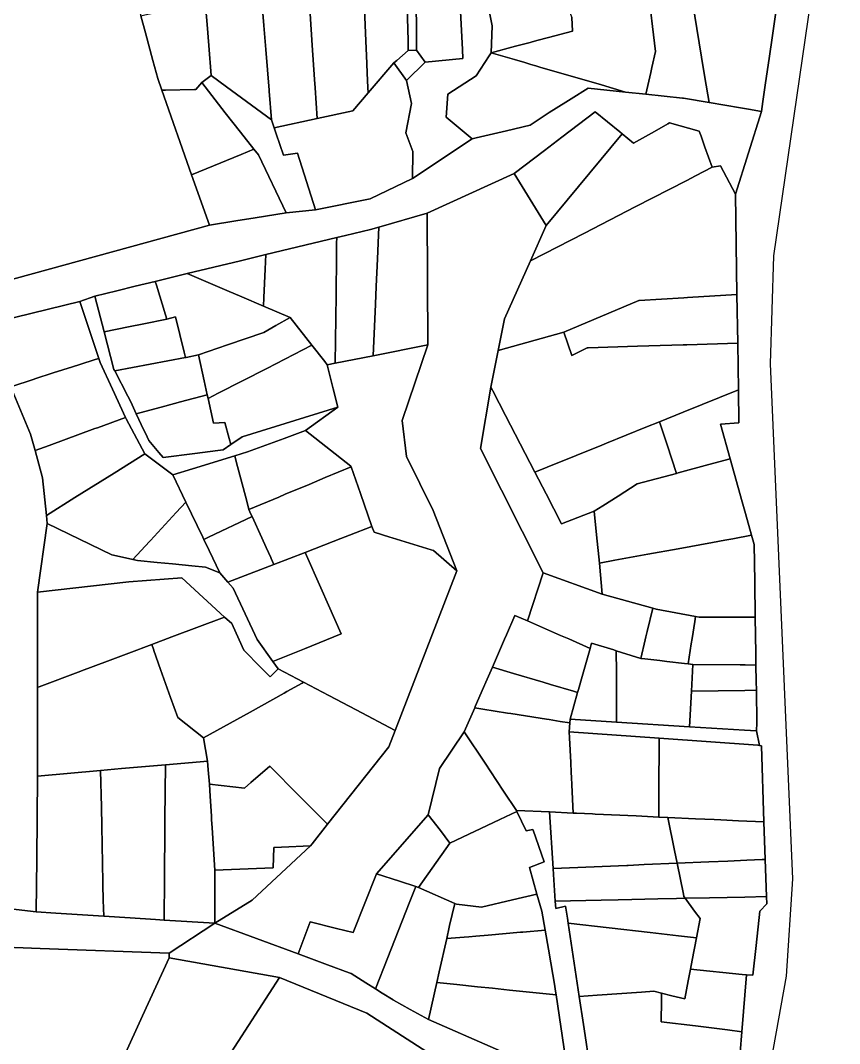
# Model space of a CAD drawing. Header units: inches. Extents: x 469449 to 472390, y 1000542 to 1004361.
# Drawn here: x 472110.2 to 472265.8, y 1001612.5 to 1001807 of the extents above; entities that cross this region are included whole.
import ezdxf

# ---------------------------------------------------------------- set-up
doc = ezdxf.new("R2010")
doc.units = ezdxf.units.IN
doc.header["$MEASUREMENT"] = 0
doc.layers.add('Gulele_10_07_New_Parcel', color=7, linetype='Continuous')

msp = doc.modelspace()

# ---------------------------------------------------------------- linework, layer by layer
at = {"layer": 'Gulele_10_07_New_Parcel'}
for points in [[(472265.84, 1001848.65), (472253.27, 1001762.2), (472252.69, 1001741.67), (472256.88, 1001643.8), (472255.73, 1001625.29), (472241.56, 1001546.65), (472234.77, 1001497.64), (472232.75, 1001463.52), (472234.19, 1001375.33)], [(472229.59, 1001811.69), (472230.67, 1001802.61), (472230.86, 1001801.07), (472230.19, 1001798.04), (472229.97, 1001797.03), (472229.06, 1001792.94), (472225.16, 1001793.35), (472220.58, 1001794.69), (472216.01, 1001796.02), (472214.84, 1001796.36), (472213.79, 1001796.67), (472210.44, 1001797.65), (472208.91, 1001798.1), (472208.12, 1001798.33), (472207.18, 1001798.61), (472206.06, 1001798.93), (472204.11, 1001799.5), (472202.31, 1001800.03), (472199.66, 1001800.81), (472204.27, 1001802.04), (472207.06, 1001802.78), (472207.27, 1001802.84), (472208.32, 1001803.12), (472210.51, 1001803.7), (472215.08, 1001804.93), (472215, 1001807.49)], [(472246.99, 1001610.74), (472247.31, 1001614.72), (472248.18, 1001625.54), (472249.39, 1001625.46), (472250.01, 1001631.13), (472250.73, 1001637.61), (472252.01, 1001639.03), (472251.96, 1001640.41), (472251.72, 1001647.47), (472251.48, 1001654.59), (472250.99, 1001669.05), (472250.65, 1001669.12), (472250.05, 1001671.9), (472250.14, 1001673.42), (472250.05, 1001679.62), (472250.02, 1001681.3), (472249.97, 1001684.41), (472249.94, 1001686.63), (472249.84, 1001693.52), (472249.73, 1001700.18), (472249.68, 1001703.92), (472249.63, 1001707.24), (472249.6, 1001707.34), (472249.11, 1001709.09), (472247.97, 1001713.2), (472247.35, 1001715.45), (472245.07, 1001723.64), (472243.24, 1001730.2), (472246.73, 1001730.43), (472246.63, 1001736.75), (472246.5, 1001745.58), (472246.35, 1001754.83), (472246.05, 1001773.95), (472251.01, 1001789.66), (472251.28, 1001791.56), (472251.8, 1001795.09), (472252.47, 1001799.69), (472253.11, 1001804.1), (472254.15, 1001811.27)], [(472106.14, 1001757.09), (472146.11, 1001768.04), (472151.13, 1001768.84), (472154.8, 1001769.42), (472160.67, 1001770.36), (472166.27, 1001770.96), (472176.62, 1001773.03), (472184.72, 1001776.9), (472196.04, 1001784.45), (472196.8, 1001784.63), (472202.54, 1001785.98), (472207.07, 1001787.04), (472210.69, 1001789.45), (472213.83, 1001791.42), (472214.85, 1001792.06), (472218.1, 1001794.09), (472225.16, 1001793.35), (472229.06, 1001792.94), (472236.02, 1001792.2), (472236.21, 1001792.17), (472241.05, 1001791.35), (472247.03, 1001790.33), (472248.56, 1001790.07), (472251.01, 1001789.66), (472246.05, 1001773.95), (472243.24, 1001779.31), (472241.62, 1001779.04), (472240.26, 1001782.85), (472239.52, 1001784.93), (472239.16, 1001785.93), (472233.54, 1001787.46), (472233.2, 1001787.27), (472230.7, 1001785.87), (472226.72, 1001783.64), (472224.57, 1001785.39), (472224.1, 1001785.77), (472219.4, 1001789.59), (472213.05, 1001784.75), (472209.76, 1001782.25), (472203.99, 1001777.86), (472187.46, 1001770.31), (472178.27, 1001767.66), (472176.69, 1001767.21), (472171.94, 1001766.07), (472170.29, 1001765.67), (472156.83, 1001762.45), (472151.98, 1001761.28), (472141.88, 1001758.83), (472135.81, 1001757.36), (472132.02, 1001756.44), (472128.5, 1001755.58), (472124.32, 1001754.57), (472121.48, 1001753.53), (472103.04, 1001749.05)], [(472108.64, 1001736.69), (472112.09, 1001728.32), (472112.96, 1001725.2), (472114.41, 1001719.99), (472115.12, 1001712.85), (472115.27, 1001711.32), (472113.46, 1001698.25), (472113.46, 1001680.17), (472113.46, 1001668.84), (472113.42, 1001663.32), (472113.29, 1001647.54), (472113.2, 1001637.52), (472106.09, 1001638.31)], [(472213.77, 1001609.68), (472211.98, 1001621.73), (472211.82, 1001622.83), (472211.72, 1001623.38), (472210.96, 1001627.81), (472210.51, 1001630.41), (472209.89, 1001634.02), (472209.27, 1001637.61), (472208.34, 1001640.87), (472206.91, 1001645.93), (472209.72, 1001647.03), (472207.64, 1001653.02), (472207.59, 1001653.16), (472206.32, 1001652.9), (472204.53, 1001656.59), (472204.43, 1001656.79), (472210.72, 1001656.5), (472211.42, 1001645.73), (472211.49, 1001644.62), (472211.82, 1001639.53), (472211.91, 1001638.16), (472213.78, 1001638.55), (472214.12, 1001636.31), (472214.26, 1001635.35), (472215.04, 1001630.25), (472216.37, 1001621.44), (472217.18, 1001616.1), (472217.5, 1001614), (472218.21, 1001609.29)], [(472106.09, 1001638.31), (472113.2, 1001637.52), (472116.92, 1001637.28), (472126.01, 1001636.69), (472131.06, 1001636.36), (472135.88, 1001636.05), (472137.5, 1001635.95), (472147.14, 1001635.33), (472138.47, 1001629.65), (472113.96, 1001630.52), (472109.05, 1001630.7)], [(472188.49, 1001610.21), (472176.02, 1001618.24), (472159.41, 1001625.05), (472138.47, 1001628.79), (472138.47, 1001629.65), (472147.14, 1001635.33), (472162.97, 1001629.53), (472168.55, 1001627.45), (472172.67, 1001625.92), (472173.02, 1001625.79), (472175.85, 1001624), (472177.68, 1001622.85), (472178.95, 1001622.04), (472181.01, 1001620.75), (472181.1, 1001620.69), (472184.26, 1001618.95), (472187.71, 1001617.06), (472191.76, 1001615.29), (472196.41, 1001613.24), (472210.04, 1001607.26)], [(472109.95, 1001571.75), (472120.74, 1001586.83), (472124.52, 1001593.68), (472126.58, 1001602.83), (472133.39, 1001617.71), (472138.47, 1001628.79), (472159.41, 1001625.05), (472149.62, 1001609.82), (472140.05, 1001583.57), (472138.55, 1001580.66), (472134.15, 1001572.11), (472125.94, 1001556.19), (472110.45, 1001509.74), (472097.52, 1001483.03)]]:
    msp.add_lwpolyline(points, dxfattribs=at)
for points in [[(472185.79, 1001834.65), (472186.3, 1001831.28), (472187.87, 1001821.09), (472185.37, 1001820.83), (472185.4, 1001813.18), (472185.42, 1001809.41), (472185.44, 1001805.82), (472185.46, 1001801.29), (472183.9, 1001801.23), (472183.85, 1001803.09), (472183.47, 1001816.29), (472182.09, 1001815.87), (472175.83, 1001813.95), (472175.4, 1001813.81), (472174.45, 1001817.08), (472182.57, 1001818.85), (472183.47, 1001819.04), (472185.23, 1001821.56), (472185.8, 1001822.39), (472184.92, 1001827.48), (472184.51, 1001829.88), (472183.39, 1001829.96), (472183.02, 1001831.46), (472182.11, 1001835.13)], [(472204.27, 1001802.04), (472199.66, 1001800.81), (472199.83, 1001805.93), (472198.32, 1001813.6), (472197.35, 1001818.51), (472196.67, 1001821.96), (472197.08, 1001822.49), (472198.97, 1001824.95), (472199.23, 1001825.04), (472205.64, 1001827.15), (472206.81, 1001827.53), (472208.58, 1001823.21), (472215, 1001807.49), (472215.08, 1001804.93), (472210.51, 1001803.7), (472208.32, 1001803.12), (472207.27, 1001802.84), (472207.06, 1001802.78)], [(472146.11, 1001768.04), (472106.14, 1001757.09), (472102.43, 1001764.32), (472097.73, 1001784.11), (472095.72, 1001792.56), (472089.78, 1001798.74), (472089.57, 1001798.78), (472086.93, 1001799.34), (472085.98, 1001801.78), (472085.2, 1001803.78), (472082.79, 1001809.97), (472082.54, 1001810.61), (472081.5, 1001814.21), (472111.84, 1001820.15), (472129.44, 1001821.54), (472133.1, 1001807.83), (472133.97, 1001804.6), (472135.37, 1001799.33), (472136.29, 1001795.91), (472137.07, 1001793.67), (472142.73, 1001777.63)], [(472197.35, 1001818.51), (472198.32, 1001813.6), (472199.83, 1001805.93), (472199.66, 1001800.81), (472199.29, 1001800.24), (472196.81, 1001796.42), (472191.38, 1001792.97), (472191.12, 1001788.59), (472196.04, 1001784.45), (472184.72, 1001776.9), (472184.78, 1001782.05), (472183.4, 1001785.58), (472184.52, 1001791.17), (472183.57, 1001795.56), (472187.11, 1001799), (472194.26, 1001799.69), (472194.17, 1001801.42), (472193.74, 1001809.84), (472193.55, 1001813.67), (472193.14, 1001821.63), (472196.67, 1001821.96)], [(472194.26, 1001799.69), (472187.11, 1001799), (472185.46, 1001801.29), (472185.44, 1001805.82), (472185.42, 1001809.41), (472185.4, 1001813.18), (472185.37, 1001820.83), (472187.87, 1001821.09), (472191.25, 1001821.44), (472193.14, 1001821.63), (472193.55, 1001813.67), (472193.74, 1001809.84), (472194.17, 1001801.42)], [(472173.33, 1001789.8), (472166.61, 1001788.34), (472166.21, 1001794.12), (472166.1, 1001795.73), (472165.66, 1001802.27), (472165.25, 1001808.19), (472164.79, 1001814.92), (472165.41, 1001815.06), (472166.65, 1001815.34), (472172.6, 1001816.67), (472174.45, 1001817.08), (472175.4, 1001813.81), (472175.78, 1001804.55), (472176.02, 1001798.74), (472176.1, 1001796.93), (472176.21, 1001794.19), (472176.25, 1001793.2)], [(472181.16, 1001798.92), (472176.25, 1001793.2), (472176.21, 1001794.19), (472176.1, 1001796.93), (472176.02, 1001798.74), (472175.78, 1001804.55), (472175.4, 1001813.81), (472175.83, 1001813.95), (472182.09, 1001815.87), (472183.47, 1001816.29), (472183.85, 1001803.09), (472183.9, 1001801.23), (472181.7, 1001799.37)], [(472251.28, 1001791.56), (472251.01, 1001789.66), (472248.56, 1001790.07), (472247.03, 1001790.33), (472241.05, 1001791.35), (472240.26, 1001796.11), (472239.63, 1001800), (472237.45, 1001813.26), (472241.73, 1001814.11), (472242.66, 1001814.29), (472246.6, 1001814.75), (472247.24, 1001814.82), (472252.33, 1001815.41), (472254.8, 1001815.69), (472254.15, 1001811.27), (472253.11, 1001804.1), (472252.47, 1001799.69), (472251.8, 1001795.09)], [(472166.61, 1001788.34), (472158.42, 1001786.56), (472157.92, 1001788.08), (472157.47, 1001793.48), (472157.45, 1001793.71), (472156.8, 1001801.46), (472156.42, 1001806.02), (472156.16, 1001809.11), (472155.84, 1001812.92), (472164.79, 1001814.92), (472165.25, 1001808.19), (472165.66, 1001802.27), (472166.1, 1001795.73), (472166.21, 1001794.12)], [(472157.47, 1001793.48), (472157.92, 1001788.08), (472149.38, 1001794.36), (472146.46, 1001796.51), (472145.98, 1001802.2), (472145.65, 1001806.2), (472145.28, 1001810.55), (472145.47, 1001810.6), (472152.13, 1001812.09), (472152.82, 1001812.24), (472155.84, 1001812.92), (472156.16, 1001809.11), (472156.42, 1001806.02), (472156.8, 1001801.46), (472157.45, 1001793.71)], [(472240.26, 1001796.11), (472241.05, 1001791.35), (472236.21, 1001792.17), (472236.02, 1001792.2), (472229.06, 1001792.94), (472229.97, 1001797.03), (472230.19, 1001798.04), (472230.86, 1001801.07), (472230.67, 1001802.61), (472229.59, 1001811.69), (472229.89, 1001811.75), (472235.02, 1001812.77), (472235.63, 1001812.89), (472237.45, 1001813.26), (472239.63, 1001800)], [(472137.77, 1001793.69), (472137.07, 1001793.67), (472136.29, 1001795.91), (472135.37, 1001799.33), (472133.97, 1001804.6), (472133.1, 1001807.83), (472133.83, 1001807.99), (472137.93, 1001808.91), (472141.74, 1001809.76), (472143.8, 1001810.22), (472145.28, 1001810.55), (472145.65, 1001806.2), (472145.98, 1001802.2), (472146.46, 1001796.51), (472144.65, 1001795.14), (472143.51, 1001793.84), (472143.25, 1001793.84)], [(472187.11, 1001799), (472183.57, 1001795.56), (472181.16, 1001798.92), (472181.7, 1001799.37), (472183.9, 1001801.23), (472185.46, 1001801.29)], [(472220.58, 1001794.69), (472225.16, 1001793.35), (472218.1, 1001794.09), (472214.85, 1001792.06), (472213.83, 1001791.42), (472210.69, 1001789.45), (472207.07, 1001787.04), (472202.54, 1001785.98), (472196.8, 1001784.63), (472196.04, 1001784.45), (472191.12, 1001788.59), (472191.38, 1001792.97), (472196.81, 1001796.42), (472199.29, 1001800.24), (472199.66, 1001800.81), (472202.31, 1001800.03), (472204.11, 1001799.5), (472206.06, 1001798.93), (472207.18, 1001798.61), (472208.12, 1001798.33), (472208.91, 1001798.1), (472210.44, 1001797.65), (472213.79, 1001796.67), (472214.84, 1001796.36), (472216.01, 1001796.02)], [(472184.78, 1001782.05), (472184.72, 1001776.9), (472176.62, 1001773.03), (472166.27, 1001770.96), (472162.83, 1001781.71), (472160.16, 1001781.36), (472158.81, 1001785.41), (472158.42, 1001786.56), (472166.61, 1001788.34), (472173.33, 1001789.8), (472176.25, 1001793.2), (472181.16, 1001798.92), (472183.57, 1001795.56), (472184.52, 1001791.17), (472183.4, 1001785.58)], [(472149.38, 1001794.36), (472157.92, 1001788.08), (472158.42, 1001786.56), (472158.81, 1001785.41), (472160.16, 1001781.36), (472162.83, 1001781.71), (472166.27, 1001770.96), (472160.67, 1001770.36), (472155.41, 1001781.38), (472154.54, 1001782.49), (472152.03, 1001785.7), (472149.12, 1001789.42), (472144.65, 1001795.14), (472146.46, 1001796.51)], [(472145.47, 1001778.76), (472142.73, 1001777.63), (472137.07, 1001793.67), (472137.77, 1001793.69), (472143.25, 1001793.84), (472143.51, 1001793.84), (472144.65, 1001795.14), (472149.12, 1001789.42), (472152.03, 1001785.7), (472154.54, 1001782.49), (472152.12, 1001781.5)], [(472224.57, 1001785.39), (472210.12, 1001768), (472203.99, 1001777.86), (472209.76, 1001782.25), (472213.05, 1001784.75), (472219.4, 1001789.59), (472224.1, 1001785.77)], [(472239.52, 1001784.93), (472240.26, 1001782.85), (472241.62, 1001779.04), (472238.49, 1001777.43), (472236.81, 1001776.56), (472227.03, 1001771.51), (472217.39, 1001766.53), (472207.11, 1001761.23), (472210.12, 1001768), (472224.57, 1001785.39), (472226.72, 1001783.64), (472230.7, 1001785.87), (472233.2, 1001787.27), (472233.54, 1001787.46), (472239.16, 1001785.93)], [(472151.13, 1001768.84), (472146.11, 1001768.04), (472142.73, 1001777.63), (472145.47, 1001778.76), (472152.12, 1001781.5), (472154.54, 1001782.49), (472155.41, 1001781.38), (472160.67, 1001770.36), (472154.8, 1001769.42)], [(472213.45, 1001747.71), (472200.98, 1001744.19), (472202.21, 1001750.25), (472207.11, 1001761.23), (472217.39, 1001766.53), (472227.03, 1001771.51), (472236.81, 1001776.56), (472238.49, 1001777.43), (472241.62, 1001779.04), (472243.24, 1001779.31), (472246.05, 1001773.95), (472246.35, 1001754.83), (472236.97, 1001754.26), (472236.23, 1001754.22), (472227.79, 1001753.71), (472227.69, 1001753.7)], [(472210.12, 1001768), (472207.11, 1001761.23), (472202.21, 1001750.25), (472200.98, 1001744.19), (472199.57, 1001737.26), (472197.6, 1001725.6), (472209.53, 1001701.92), (472206.56, 1001692.83), (472204.17, 1001693.85), (472202.56, 1001690.15), (472202.19, 1001689.31), (472199.87, 1001684.02), (472198.64, 1001681.19), (472198.18, 1001680.14), (472196.59, 1001676.51), (472196.51, 1001676.31), (472194.52, 1001671.75), (472189.84, 1001664.78), (472187.65, 1001655.94), (472177.86, 1001644.72), (472173.43, 1001633.57), (472170.27, 1001634.36), (472165.26, 1001635.62), (472162.97, 1001629.53), (472147.14, 1001635.33), (472154.21, 1001639.74), (472165.32, 1001650.08), (472165.61, 1001650.45), (472168.56, 1001654.17), (472180.23, 1001668.88), (472181.42, 1001671.95), (472193.15, 1001702.34), (472188.63, 1001713.79), (472183.55, 1001724.07), (472182.73, 1001730.92), (472187.63, 1001745.28), (472187.46, 1001770.31), (472203.99, 1001777.86)], [(472187.63, 1001745.28), (472177.25, 1001743.22), (472177.66, 1001752.99), (472177.8, 1001756.37), (472178.02, 1001761.65), (472178.27, 1001767.66), (472187.46, 1001770.31)], [(472177.25, 1001743.22), (472170.03, 1001741.79), (472170.17, 1001754.7), (472170.25, 1001762.21), (472170.26, 1001763.23), (472170.28, 1001764.53), (472170.29, 1001765.67), (472171.94, 1001766.07), (472176.69, 1001767.21), (472178.27, 1001767.66), (472178.02, 1001761.65), (472177.8, 1001756.37), (472177.66, 1001752.99)], [(472170.03, 1001741.79), (472168.5, 1001741.49), (472168.02, 1001742.1), (472165.58, 1001745.22), (472161.44, 1001750.51), (472156.37, 1001752.67), (472156.45, 1001754.3), (472156.7, 1001759.68), (472156.83, 1001762.45), (472170.29, 1001765.67), (472170.28, 1001764.53), (472170.26, 1001763.23), (472170.25, 1001762.21), (472170.17, 1001754.7)], [(472156.45, 1001754.3), (472156.37, 1001752.67), (472152.29, 1001754.4), (472149.44, 1001755.61), (472141.88, 1001758.83), (472151.98, 1001761.28), (472156.83, 1001762.45), (472156.7, 1001759.68)], [(472130.74, 1001748.7), (472126.09, 1001747.76), (472124.32, 1001754.57), (472128.5, 1001755.58), (472132.02, 1001756.44), (472135.81, 1001757.36), (472136.03, 1001756.63), (472137.74, 1001751.02), (472138, 1001750.17), (472133.63, 1001749.28)], [(472156.37, 1001752.67), (472161.44, 1001750.51), (472158.71, 1001748.96), (472156.42, 1001747.66), (472149.55, 1001745.28), (472144.03, 1001743.37), (472141.68, 1001742.88), (472141.53, 1001742.85), (472141.28, 1001743.87), (472139.63, 1001750.6), (472138, 1001750.17), (472137.74, 1001751.02), (472136.03, 1001756.63), (472135.81, 1001757.36), (472141.88, 1001758.83), (472149.44, 1001755.61), (472152.29, 1001754.4)], [(472112.79, 1001738.76), (472108.35, 1001737.33), (472105.12, 1001744.46), (472103.04, 1001749.05), (472121.48, 1001753.53), (472125.09, 1001742.72), (472124.38, 1001742.49), (472121.51, 1001741.57), (472120.07, 1001741.1), (472116.44, 1001739.94), (472112.94, 1001738.81)], [(472126.09, 1001747.76), (472127.95, 1001740.61), (472128.1, 1001740.32), (472130.61, 1001735.56), (472131.14, 1001734.44), (472132.2, 1001732.17), (472133.65, 1001729.09), (472133.94, 1001728.47), (472134.57, 1001727.13), (472136.49, 1001724.85), (472137.33, 1001723.85), (472143.32, 1001724.63), (472147.68, 1001725.19), (472148.71, 1001725.32), (472150.16, 1001726.32), (472152.33, 1001727.81), (472170.48, 1001733.41), (472164.36, 1001729.02), (472160.28, 1001727.51), (472153.36, 1001724.95), (472150.93, 1001724.2), (472142.91, 1001721.74), (472139.14, 1001720.58), (472133.8, 1001724.54), (472130.27, 1001731.24), (472130.16, 1001731.48), (472127.7, 1001736.83), (472125.36, 1001741.91), (472125.09, 1001742.72), (472121.48, 1001753.53), (472124.32, 1001754.57)], [(472217.87, 1001744.73), (472214.98, 1001743.28), (472213.45, 1001747.71), (472227.69, 1001753.7), (472227.79, 1001753.71), (472236.23, 1001754.22), (472236.97, 1001754.26), (472246.35, 1001754.83), (472246.5, 1001745.58), (472236.8, 1001745.29), (472236.1, 1001745.27), (472229.61, 1001745.08), (472227.45, 1001745.02), (472218.08, 1001744.74)], [(472141.53, 1001742.85), (472128.1, 1001740.32), (472127.95, 1001740.61), (472126.09, 1001747.76), (472130.74, 1001748.7), (472133.63, 1001749.28), (472138, 1001750.17), (472139.63, 1001750.6), (472141.28, 1001743.87)], [(472147.78, 1001736.11), (472145.84, 1001735.11), (472145.68, 1001735.8), (472145.11, 1001738.42), (472144.03, 1001743.37), (472149.55, 1001745.28), (472156.42, 1001747.66), (472158.71, 1001748.96), (472161.44, 1001750.51), (472165.58, 1001745.22), (472156.99, 1001740.82)], [(472213.45, 1001747.71), (472214.98, 1001743.28), (472217.87, 1001744.73), (472218.08, 1001744.74), (472227.45, 1001745.02), (472229.61, 1001745.08), (472236.1, 1001745.27), (472236.8, 1001745.29), (472246.5, 1001745.58), (472246.63, 1001736.75), (472236.14, 1001732.5), (472231.61, 1001730.66), (472229.03, 1001729.62), (472221.54, 1001726.58), (472220.22, 1001726.05), (472216.53, 1001724.55), (472215.03, 1001723.94), (472212.61, 1001722.97), (472207.94, 1001721.07), (472202.37, 1001731.85), (472199.93, 1001736.56), (472199.57, 1001737.26), (472200.98, 1001744.19)], [(472137.66, 1001733.65), (472132.2, 1001732.17), (472131.14, 1001734.44), (472130.61, 1001735.56), (472128.1, 1001740.32), (472141.53, 1001742.85), (472141.68, 1001742.88), (472144.03, 1001743.37), (472145.11, 1001738.42), (472145.68, 1001735.8), (472140.62, 1001734.44)], [(472170.48, 1001733.41), (472152.33, 1001727.81), (472150.16, 1001726.32), (472149.85, 1001727.47), (472149.03, 1001730.54), (472146.87, 1001730.37), (472145.84, 1001735.11), (472147.78, 1001736.11), (472156.99, 1001740.82), (472165.58, 1001745.22), (472168.02, 1001742.1), (472168.5, 1001741.49), (472169.62, 1001736.92)], [(472193.15, 1001702.34), (472188.67, 1001706.21), (472188.23, 1001706.34), (472180.81, 1001708.6), (472180.37, 1001708.74), (472177.38, 1001709.65), (472176.99, 1001710.75), (472174.79, 1001717.04), (472173.02, 1001722.11), (472172.98, 1001722.22), (472164.36, 1001729.02), (472170.48, 1001733.41), (472169.62, 1001736.92), (472168.5, 1001741.49), (472170.03, 1001741.79), (472177.25, 1001743.22), (472187.63, 1001745.28), (472182.73, 1001730.92), (472183.55, 1001724.07), (472188.63, 1001713.79)], [(472115.65, 1001726.18), (472112.96, 1001725.2), (472112.09, 1001728.32), (472108.64, 1001736.69), (472108.35, 1001737.33), (472112.79, 1001738.76), (472112.94, 1001738.81), (472116.44, 1001739.94), (472120.07, 1001741.1), (472121.51, 1001741.57), (472124.38, 1001742.49), (472125.09, 1001742.72), (472125.36, 1001741.91), (472127.7, 1001736.83), (472130.16, 1001731.48), (472124.84, 1001729.53), (472124.36, 1001729.36)], [(472145.84, 1001735.11), (472146.87, 1001730.37), (472149.03, 1001730.54), (472149.85, 1001727.47), (472150.16, 1001726.32), (472148.71, 1001725.32), (472147.68, 1001725.19), (472143.32, 1001724.63), (472137.33, 1001723.85), (472136.49, 1001724.85), (472134.57, 1001727.13), (472133.94, 1001728.47), (472133.65, 1001729.09), (472132.2, 1001732.17), (472137.66, 1001733.65), (472140.62, 1001734.44), (472145.68, 1001735.8)], [(472199.93, 1001736.56), (472202.37, 1001731.85), (472207.94, 1001721.07), (472210.07, 1001716.97), (472213.02, 1001711.25), (472219.24, 1001713.65), (472219.67, 1001709.2), (472220.2, 1001703.78), (472220.77, 1001697.92), (472209.53, 1001701.92), (472197.6, 1001725.6), (472199.57, 1001737.26)], [(472235.18, 1001720.95), (472234.87, 1001720.86), (472233.06, 1001726.28), (472232.5, 1001727.99), (472231.92, 1001729.72), (472231.61, 1001730.66), (472236.14, 1001732.5), (472246.63, 1001736.75), (472246.73, 1001730.43), (472243.24, 1001730.2), (472245.07, 1001723.64), (472241, 1001722.53)], [(472120.55, 1001716.25), (472115.12, 1001712.85), (472114.41, 1001719.99), (472112.96, 1001725.2), (472115.65, 1001726.18), (472124.36, 1001729.36), (472124.84, 1001729.53), (472130.16, 1001731.48), (472130.27, 1001731.24), (472133.8, 1001724.54), (472128.01, 1001720.92)], [(472219.24, 1001713.65), (472213.02, 1001711.25), (472210.07, 1001716.97), (472207.94, 1001721.07), (472212.61, 1001722.97), (472215.03, 1001723.94), (472216.53, 1001724.55), (472220.22, 1001726.05), (472221.54, 1001726.58), (472229.03, 1001729.62), (472231.61, 1001730.66), (472231.92, 1001729.72), (472232.5, 1001727.99), (472233.06, 1001726.28), (472234.87, 1001720.86), (472227.41, 1001718.84), (472223.77, 1001716.53), (472220.86, 1001714.69)], [(472159.3, 1001716.36), (472153.6, 1001713.97), (472153.19, 1001715.54), (472151.21, 1001723.12), (472150.93, 1001724.2), (472153.36, 1001724.95), (472160.28, 1001727.51), (472164.36, 1001729.02), (472172.98, 1001722.22), (472173.02, 1001722.11), (472168.13, 1001720.06), (472165.05, 1001718.76), (472160.53, 1001716.87)], [(472134.73, 1001707.89), (472131.56, 1001704.46), (472130.73, 1001704.65), (472127.59, 1001705.38), (472115.27, 1001711.32), (472115.12, 1001712.85), (472120.55, 1001716.25), (472128.01, 1001720.92), (472133.8, 1001724.54), (472139.14, 1001720.58), (472141.65, 1001715.37), (472139.81, 1001713.39), (472134.93, 1001708.1)], [(472145.93, 1001708.73), (472145.04, 1001708.31), (472144.83, 1001708.75), (472141.65, 1001715.37), (472139.14, 1001720.58), (472142.91, 1001721.74), (472150.93, 1001724.2), (472151.21, 1001723.12), (472153.19, 1001715.54), (472153.6, 1001713.97), (472153.99, 1001713.13), (472154.2, 1001712.68)], [(472164.29, 1001705.84), (472158.37, 1001703.56), (472157.85, 1001704.7), (472157.76, 1001704.89), (472156.9, 1001706.77), (472156.06, 1001708.62), (472154.2, 1001712.68), (472153.99, 1001713.13), (472153.6, 1001713.97), (472159.3, 1001716.36), (472160.53, 1001716.87), (472165.05, 1001718.76), (472168.13, 1001720.06), (472173.02, 1001722.11), (472174.79, 1001717.04), (472176.99, 1001710.75), (472172.74, 1001709.11), (472171.06, 1001708.46), (472169.65, 1001707.91)], [(472223.16, 1001704.33), (472220.2, 1001703.78), (472219.67, 1001709.2), (472219.24, 1001713.65), (472220.86, 1001714.69), (472223.77, 1001716.53), (472227.41, 1001718.84), (472234.87, 1001720.86), (472235.18, 1001720.95), (472241, 1001722.53), (472245.07, 1001723.64), (472247.35, 1001715.45), (472247.97, 1001713.2), (472249.11, 1001709.09), (472245.55, 1001708.44), (472244.04, 1001708.16), (472241.69, 1001707.73), (472235.18, 1001706.53), (472229.44, 1001705.48)], [(472146.05, 1001706.21), (472148.1, 1001701.94), (472145.35, 1001703.05), (472142.79, 1001703.29), (472139.07, 1001703.64), (472136.18, 1001703.91), (472132.42, 1001704.26), (472131.56, 1001704.46), (472134.73, 1001707.89), (472134.93, 1001708.1), (472139.81, 1001713.39), (472141.65, 1001715.37), (472144.83, 1001708.75), (472145.04, 1001708.31)], [(472151.24, 1001700.8), (472149.61, 1001700.17), (472148.1, 1001701.94), (472146.05, 1001706.21), (472145.04, 1001708.31), (472145.93, 1001708.73), (472154.2, 1001712.68), (472156.06, 1001708.62), (472156.9, 1001706.77), (472157.76, 1001704.89), (472157.85, 1001704.7), (472158.37, 1001703.56)], [(472130.73, 1001704.65), (472131.56, 1001704.46), (472132.42, 1001704.26), (472136.18, 1001703.91), (472139.07, 1001703.64), (472142.79, 1001703.29), (472145.35, 1001703.05), (472148.1, 1001701.94), (472149.61, 1001700.17), (472150.6, 1001699.01), (472155.17, 1001689.29), (472158.15, 1001685.1), (472159.14, 1001683.7), (472157.67, 1001682.15), (472155.87, 1001683.98), (472152.67, 1001687.23), (472151.78, 1001689.18), (472150.35, 1001692.31), (472148.99, 1001693.55), (472140.87, 1001701), (472130.78, 1001700.23), (472113.46, 1001698.25), (472115.27, 1001711.32), (472127.59, 1001705.38)], [(472193.15, 1001702.34), (472181.42, 1001671.95), (472173.98, 1001675.88), (472168.81, 1001678.6), (472164, 1001681.14), (472159.14, 1001683.7), (472158.15, 1001685.1), (472164.16, 1001687.52), (472171.17, 1001690.34), (472168.74, 1001695.83), (472167.3, 1001699.08), (472164.29, 1001705.84), (472169.65, 1001707.91), (472171.06, 1001708.46), (472172.74, 1001709.11), (472176.99, 1001710.75), (472177.38, 1001709.65), (472180.37, 1001708.74), (472180.81, 1001708.6), (472188.23, 1001706.34), (472188.67, 1001706.21)], [(472244.36, 1001693.51), (472239.16, 1001693.51), (472238.47, 1001693.64), (472230.98, 1001695.04), (472230.36, 1001695.22), (472220.77, 1001697.92), (472220.2, 1001703.78), (472223.16, 1001704.33), (472229.44, 1001705.48), (472235.18, 1001706.53), (472241.69, 1001707.73), (472244.04, 1001708.16), (472245.55, 1001708.44), (472249.11, 1001709.09), (472249.6, 1001707.34), (472249.63, 1001707.24), (472249.68, 1001703.92), (472249.73, 1001700.18), (472249.84, 1001693.52), (472249.06, 1001693.51), (472247.78, 1001693.51), (472246.99, 1001693.51)], [(472164.16, 1001687.52), (472158.15, 1001685.1), (472155.17, 1001689.29), (472150.6, 1001699.01), (472149.61, 1001700.17), (472151.24, 1001700.8), (472158.37, 1001703.56), (472164.29, 1001705.84), (472167.3, 1001699.08), (472168.74, 1001695.83), (472171.17, 1001690.34)], [(472113.74, 1001680.28), (472113.46, 1001680.17), (472113.46, 1001698.25), (472130.78, 1001700.23), (472140.87, 1001701), (472148.99, 1001693.55), (472138.94, 1001689.77), (472135.13, 1001688.34), (472130.76, 1001686.69), (472126.75, 1001685.18), (472121.79, 1001683.31), (472121.65, 1001683.26)], [(472228.94, 1001689.24), (472228.09, 1001685.69), (472224.4, 1001686.83), (472223.42, 1001687.13), (472222.95, 1001687.28), (472218.73, 1001688.58), (472218.48, 1001687.56), (472214.39, 1001689.37), (472212.85, 1001690.05), (472206.56, 1001692.83), (472209.53, 1001701.92), (472220.77, 1001697.92), (472230.36, 1001695.22), (472229.31, 1001690.79), (472229.06, 1001689.78)], [(472237.66, 1001688.44), (472237.07, 1001684.62), (472236.39, 1001684.7), (472233.05, 1001685.1), (472231.71, 1001685.26), (472228.84, 1001685.6), (472228.09, 1001685.69), (472228.94, 1001689.24), (472229.06, 1001689.78), (472229.31, 1001690.79), (472230.36, 1001695.22), (472230.98, 1001695.04), (472238.47, 1001693.64), (472238.33, 1001692.7), (472237.82, 1001689.47)], [(472155.87, 1001683.98), (472157.67, 1001682.15), (472159.14, 1001683.7), (472164, 1001681.14), (472163.76, 1001681), (472160.82, 1001679.37), (472160.3, 1001679.08), (472153.85, 1001675.49), (472144.99, 1001670.55), (472140.08, 1001674.42), (472138.72, 1001678.24), (472137.14, 1001682.68), (472136.81, 1001683.6), (472135.55, 1001687.16), (472135.51, 1001687.27), (472135.13, 1001688.34), (472138.94, 1001689.77), (472148.99, 1001693.55), (472150.35, 1001692.31), (472151.78, 1001689.18), (472152.67, 1001687.23)], [(472216.26, 1001679.8), (472216.08, 1001679.19), (472215.32, 1001679.42), (472210.91, 1001680.73), (472209.55, 1001681.14), (472203.88, 1001682.82), (472199.87, 1001684.02), (472202.19, 1001689.31), (472202.56, 1001690.15), (472204.17, 1001693.85), (472206.56, 1001692.83), (472212.85, 1001690.05), (472214.39, 1001689.37), (472218.48, 1001687.56), (472216.96, 1001682.25)], [(472238.47, 1001693.64), (472239.16, 1001693.51), (472244.36, 1001693.51), (472246.99, 1001693.51), (472247.78, 1001693.51), (472249.06, 1001693.51), (472249.84, 1001693.52), (472249.94, 1001686.63), (472249.97, 1001684.41), (472247.89, 1001684.43), (472246.99, 1001684.44), (472237.98, 1001684.51), (472237.07, 1001684.62), (472237.66, 1001688.44), (472237.82, 1001689.47), (472238.33, 1001692.7)], [(472125.42, 1001664.38), (472113.42, 1001663.32), (472113.46, 1001668.84), (472113.46, 1001680.17), (472113.74, 1001680.28), (472121.65, 1001683.26), (472121.79, 1001683.31), (472126.75, 1001685.18), (472130.76, 1001686.69), (472135.13, 1001688.34), (472135.51, 1001687.27), (472135.55, 1001687.16), (472136.81, 1001683.6), (472137.14, 1001682.68), (472138.72, 1001678.24), (472140.08, 1001674.42), (472144.99, 1001670.55), (472145.76, 1001666.16), (472144.35, 1001666.04), (472137.73, 1001665.46), (472129.37, 1001664.72)], [(472223.48, 1001675.77), (472223.49, 1001673.56), (472214.63, 1001674.12), (472216.08, 1001679.19), (472216.26, 1001679.8), (472216.96, 1001682.25), (472218.48, 1001687.56), (472218.73, 1001688.58), (472222.95, 1001687.28), (472223.42, 1001687.13), (472223.44, 1001683.01), (472223.44, 1001682.58), (472223.48, 1001675.92)], [(472237.7, 1001679.45), (472237.33, 1001672.7), (472223.49, 1001673.56), (472223.48, 1001675.77), (472223.48, 1001675.92), (472223.44, 1001682.58), (472223.44, 1001683.01), (472223.42, 1001687.13), (472224.4, 1001686.83), (472228.09, 1001685.69), (472228.84, 1001685.6), (472231.71, 1001685.26), (472233.05, 1001685.1), (472236.39, 1001684.7), (472237.07, 1001684.62), (472237.98, 1001684.51)], [(472214.63, 1001674.12), (472214.58, 1001673.41), (472212.77, 1001673.7), (472210.66, 1001674.04), (472210.17, 1001674.12), (472208.98, 1001674.31), (472203.38, 1001675.21), (472202.78, 1001675.3), (472198.08, 1001676.06), (472196.51, 1001676.31), (472196.59, 1001676.51), (472198.18, 1001680.14), (472198.64, 1001681.19), (472199.87, 1001684.02), (472203.88, 1001682.82), (472209.55, 1001681.14), (472210.91, 1001680.73), (472215.32, 1001679.42), (472216.08, 1001679.19)], [(472247.86, 1001679.59), (472237.7, 1001679.45), (472237.98, 1001684.51), (472246.99, 1001684.44), (472247.89, 1001684.43), (472249.97, 1001684.41), (472250.02, 1001681.3), (472250.05, 1001679.62)], [(472180.23, 1001668.88), (472168.56, 1001654.17), (472163.12, 1001659.64), (472157.58, 1001665.22), (472153.96, 1001662.07), (472152.74, 1001661.01), (472146.11, 1001661.78), (472145.89, 1001664.49), (472145.76, 1001666.16), (472144.99, 1001670.55), (472153.85, 1001675.49), (472160.3, 1001679.08), (472160.82, 1001679.37), (472163.76, 1001681), (472164, 1001681.14), (472168.81, 1001678.6), (472173.98, 1001675.88), (472181.42, 1001671.95)], [(472250.14, 1001673.42), (472250.05, 1001671.9), (472247.8, 1001672.04), (472237.33, 1001672.7), (472237.7, 1001679.45), (472247.86, 1001679.59), (472250.05, 1001679.62)], [(472214.97, 1001661.65), (472215.24, 1001656.29), (472210.72, 1001656.5), (472204.43, 1001656.79), (472202, 1001660.46), (472200.69, 1001662.44), (472198.48, 1001665.78), (472194.52, 1001671.75), (472196.51, 1001676.31), (472198.08, 1001676.06), (472202.78, 1001675.3), (472203.38, 1001675.21), (472208.98, 1001674.31), (472210.17, 1001674.12), (472210.66, 1001674.04), (472212.77, 1001673.7), (472214.58, 1001673.41), (472214.46, 1001671.73), (472214.52, 1001670.61), (472214.76, 1001665.86), (472214.85, 1001663.97), (472214.9, 1001663.02)], [(472223.49, 1001673.56), (472237.33, 1001672.7), (472247.8, 1001672.04), (472250.05, 1001671.9), (472250.65, 1001669.12), (472250.31, 1001669.18), (472231.59, 1001670.51), (472214.46, 1001671.73), (472214.58, 1001673.41), (472214.63, 1001674.12)], [(472201.31, 1001655.07), (472191.82, 1001650.58), (472189.99, 1001652.94), (472187.65, 1001655.94), (472189.84, 1001664.78), (472194.52, 1001671.75), (472198.48, 1001665.78), (472200.69, 1001662.44), (472202, 1001660.46), (472204.43, 1001656.79), (472204.53, 1001656.59)], [(472231.52, 1001660.05), (472231.49, 1001655.52), (472227.19, 1001655.73), (472219.41, 1001656.09), (472218.88, 1001656.12), (472215.83, 1001656.26), (472215.24, 1001656.29), (472214.97, 1001661.65), (472214.9, 1001663.02), (472214.85, 1001663.97), (472214.76, 1001665.86), (472214.52, 1001670.61), (472214.46, 1001671.73), (472231.59, 1001670.51)], [(472250.99, 1001669.05), (472251.48, 1001654.59), (472246.62, 1001654.81), (472243.26, 1001654.97), (472242.02, 1001655.03), (472238.49, 1001655.2), (472233.21, 1001655.44), (472231.49, 1001655.52), (472231.52, 1001660.05), (472231.59, 1001670.51), (472250.31, 1001669.18), (472250.65, 1001669.12)], [(472147.14, 1001645.45), (472147.14, 1001635.33), (472137.5, 1001635.95), (472137.56, 1001644.05), (472137.63, 1001653.45), (472137.65, 1001655.13), (472137.73, 1001665.46), (472144.35, 1001666.04), (472145.76, 1001666.16), (472145.89, 1001664.49), (472146.11, 1001661.78), (472146.18, 1001660.59), (472146.25, 1001659.48), (472146.49, 1001655.71), (472146.53, 1001655.06), (472146.63, 1001653.48)], [(472125.94, 1001639.75), (472126.01, 1001636.69), (472116.92, 1001637.28), (472113.2, 1001637.52), (472113.29, 1001647.54), (472113.42, 1001663.32), (472125.42, 1001664.38), (472125.57, 1001657.41), (472125.65, 1001653.79), (472125.87, 1001643.16), (472125.88, 1001642.71)], [(472137.56, 1001644.05), (472137.5, 1001635.95), (472135.88, 1001636.05), (472131.06, 1001636.36), (472126.01, 1001636.69), (472125.94, 1001639.75), (472125.88, 1001642.71), (472125.87, 1001643.16), (472125.65, 1001653.79), (472125.57, 1001657.41), (472125.42, 1001664.38), (472129.37, 1001664.72), (472137.73, 1001665.46), (472137.65, 1001655.13), (472137.63, 1001653.45)], [(472157.58, 1001665.22), (472163.12, 1001659.64), (472168.56, 1001654.17), (472165.61, 1001650.45), (472165.32, 1001650.08), (472159.82, 1001649.81), (472158.34, 1001649.74), (472158.2, 1001645.88), (472147.14, 1001645.45), (472146.63, 1001653.48), (472146.53, 1001655.06), (472146.49, 1001655.71), (472146.25, 1001659.48), (472146.18, 1001660.59), (472146.11, 1001661.78), (472152.74, 1001661.01), (472153.96, 1001662.07)], [(472189.99, 1001652.94), (472191.82, 1001650.58), (472185.86, 1001642.16), (472185.33, 1001642.34), (472182.25, 1001643.32), (472177.86, 1001644.72), (472187.65, 1001655.94)], [(472204.53, 1001656.59), (472206.32, 1001652.9), (472207.59, 1001653.16), (472207.64, 1001653.02), (472209.72, 1001647.03), (472206.91, 1001645.93), (472208.34, 1001640.87), (472203.72, 1001639.77), (472197.8, 1001638.36), (472193.03, 1001638.95), (472192.71, 1001639.1), (472185.86, 1001642.16), (472191.82, 1001650.58), (472201.31, 1001655.07)], [(472225.42, 1001646.33), (472211.42, 1001645.73), (472210.72, 1001656.5), (472215.24, 1001656.29), (472215.83, 1001656.26), (472218.88, 1001656.12), (472219.41, 1001656.09), (472227.19, 1001655.73), (472231.49, 1001655.52), (472233.21, 1001655.44), (472234.49, 1001649.18), (472234.98, 1001646.74), (472228.69, 1001646.47), (472225.65, 1001646.34)], [(472241, 1001647), (472234.98, 1001646.74), (472234.49, 1001649.18), (472233.21, 1001655.44), (472238.49, 1001655.2), (472242.02, 1001655.03), (472243.26, 1001654.97), (472246.62, 1001654.81), (472251.48, 1001654.59), (472251.72, 1001647.47), (472251.16, 1001647.44), (472248.21, 1001647.31), (472244.59, 1001647.16)], [(472147.14, 1001635.33), (472147.14, 1001645.45), (472158.2, 1001645.88), (472158.34, 1001649.74), (472159.82, 1001649.81), (472165.32, 1001650.08), (472154.21, 1001639.74)], [(472220.56, 1001639.73), (472211.82, 1001639.53), (472211.49, 1001644.62), (472211.42, 1001645.73), (472225.42, 1001646.33), (472225.65, 1001646.34), (472228.69, 1001646.47), (472234.98, 1001646.74), (472236.18, 1001640.89), (472236.27, 1001640.41), (472236.52, 1001640.08), (472234.87, 1001640.04), (472231.29, 1001639.96), (472226.36, 1001639.85), (472223.81, 1001639.8)], [(472241.15, 1001640.18), (472236.52, 1001640.08), (472236.27, 1001640.41), (472236.18, 1001640.89), (472234.98, 1001646.74), (472241, 1001647), (472244.59, 1001647.16), (472248.21, 1001647.31), (472251.16, 1001647.44), (472251.72, 1001647.47), (472251.96, 1001640.41), (472247.84, 1001640.32)], [(472184.21, 1001639.49), (472180.59, 1001630.26), (472180.02, 1001628.81), (472177.68, 1001622.85), (472175.85, 1001624), (472173.02, 1001625.79), (472172.67, 1001625.92), (472168.55, 1001627.45), (472162.97, 1001629.53), (472165.26, 1001635.62), (472170.27, 1001634.36), (472173.43, 1001633.57), (472177.86, 1001644.72), (472182.25, 1001643.32), (472185.33, 1001642.34), (472184.58, 1001640.42)], [(472189.3, 1001624.07), (472187.71, 1001617.06), (472184.26, 1001618.95), (472181.1, 1001620.69), (472181.01, 1001620.75), (472178.95, 1001622.04), (472177.68, 1001622.85), (472180.02, 1001628.81), (472180.59, 1001630.26), (472184.21, 1001639.49), (472184.58, 1001640.42), (472185.33, 1001642.34), (472185.86, 1001642.16), (472192.71, 1001639.1), (472191.75, 1001634.89), (472191.68, 1001634.58), (472191.19, 1001632.42), (472189.76, 1001626.09)], [(472208.34, 1001640.87), (472209.27, 1001637.61), (472209.89, 1001634.02), (472205.68, 1001633.66), (472205.19, 1001633.62), (472199.05, 1001633.09), (472196.75, 1001632.89), (472195.38, 1001632.78), (472194.51, 1001632.7), (472191.19, 1001632.42), (472191.68, 1001634.58), (472191.75, 1001634.89), (472192.71, 1001639.1), (472193.03, 1001638.95), (472197.8, 1001638.36), (472203.72, 1001639.77)], [(472250.01, 1001631.13), (472249.39, 1001625.46), (472248.18, 1001625.54), (472247.34, 1001625.62), (472237.51, 1001626.59), (472237.84, 1001628.33), (472238.64, 1001632.56), (472239.34, 1001636.24), (472238.3, 1001637.65), (472236.52, 1001640.08), (472241.15, 1001640.18), (472247.84, 1001640.32), (472251.96, 1001640.41), (472252.01, 1001639.03), (472250.73, 1001637.61)], [(472236.52, 1001640.08), (472238.3, 1001637.65), (472239.34, 1001636.24), (472238.64, 1001632.56), (472235.25, 1001632.94), (472229.83, 1001633.57), (472214.26, 1001635.35), (472214.12, 1001636.31), (472213.78, 1001638.55), (472211.91, 1001638.16), (472211.82, 1001639.53), (472220.56, 1001639.73), (472223.81, 1001639.8), (472226.36, 1001639.85), (472231.29, 1001639.96), (472234.87, 1001640.04)], [(472237.09, 1001624.36), (472236.44, 1001620.95), (472234, 1001621.55), (472232.01, 1001622.04), (472230.57, 1001622.4), (472228.2, 1001622.24), (472219.8, 1001621.67), (472216.37, 1001621.44), (472215.04, 1001630.25), (472214.26, 1001635.35), (472229.83, 1001633.57), (472235.25, 1001632.94), (472238.64, 1001632.56), (472237.84, 1001628.33), (472237.51, 1001626.59)], [(472211.82, 1001622.83), (472211.98, 1001621.73), (472203.13, 1001622.64), (472199.87, 1001622.98), (472197.03, 1001623.27), (472193.14, 1001623.67), (472189.3, 1001624.07), (472189.76, 1001626.09), (472191.19, 1001632.42), (472194.51, 1001632.7), (472195.38, 1001632.78), (472196.75, 1001632.89), (472199.05, 1001633.09), (472205.19, 1001633.62), (472205.68, 1001633.66), (472209.89, 1001634.02), (472210.51, 1001630.41), (472210.96, 1001627.81), (472211.72, 1001623.38)], [(472133.39, 1001617.71), (472126.58, 1001602.83), (472125.91, 1001602.87), (472119.19, 1001603.34), (472117.81, 1001603.44), (472113.05, 1001603.77), (472106.06, 1001604.3), (472105.81, 1001615), (472105.45, 1001630.83), (472109.05, 1001630.7), (472113.96, 1001630.52), (472138.47, 1001629.65), (472138.47, 1001628.79)], [(472174.37, 1001595.7), (472152.61, 1001576.95), (472149.8, 1001578.43), (472140.05, 1001583.57), (472149.62, 1001609.82), (472159.41, 1001625.05), (472176.02, 1001618.24), (472188.49, 1001610.21), (472186.94, 1001608.61), (472185.27, 1001606.9)], [(472248.18, 1001625.54), (472247.31, 1001614.72), (472244.53, 1001615.06), (472238.49, 1001615.81), (472231.93, 1001616.61), (472231.99, 1001620.68), (472232.01, 1001622.04), (472234, 1001621.55), (472236.44, 1001620.95), (472237.09, 1001624.36), (472237.51, 1001626.59), (472247.34, 1001625.62)], [(472213.77, 1001609.68), (472214.29, 1001606.16), (472210.55, 1001607.13), (472210.04, 1001607.26), (472196.41, 1001613.24), (472191.76, 1001615.29), (472187.71, 1001617.06), (472189.3, 1001624.07), (472193.14, 1001623.67), (472197.03, 1001623.27), (472199.87, 1001622.98), (472203.13, 1001622.64), (472211.98, 1001621.73)], [(472246.99, 1001610.74), (472244.01, 1001604.19), (472239.92, 1001604.27), (472218.55, 1001607.08), (472218.21, 1001609.29), (472217.5, 1001614), (472217.18, 1001616.1), (472216.37, 1001621.44), (472219.8, 1001621.67), (472228.2, 1001622.24), (472230.57, 1001622.4), (472232.01, 1001622.04), (472231.99, 1001620.68), (472231.93, 1001616.61), (472238.49, 1001615.81), (472244.53, 1001615.06), (472247.31, 1001614.72)]]:
    msp.add_lwpolyline(points, close=True, dxfattribs=at)

doc.saveas('drawing.dxf')
